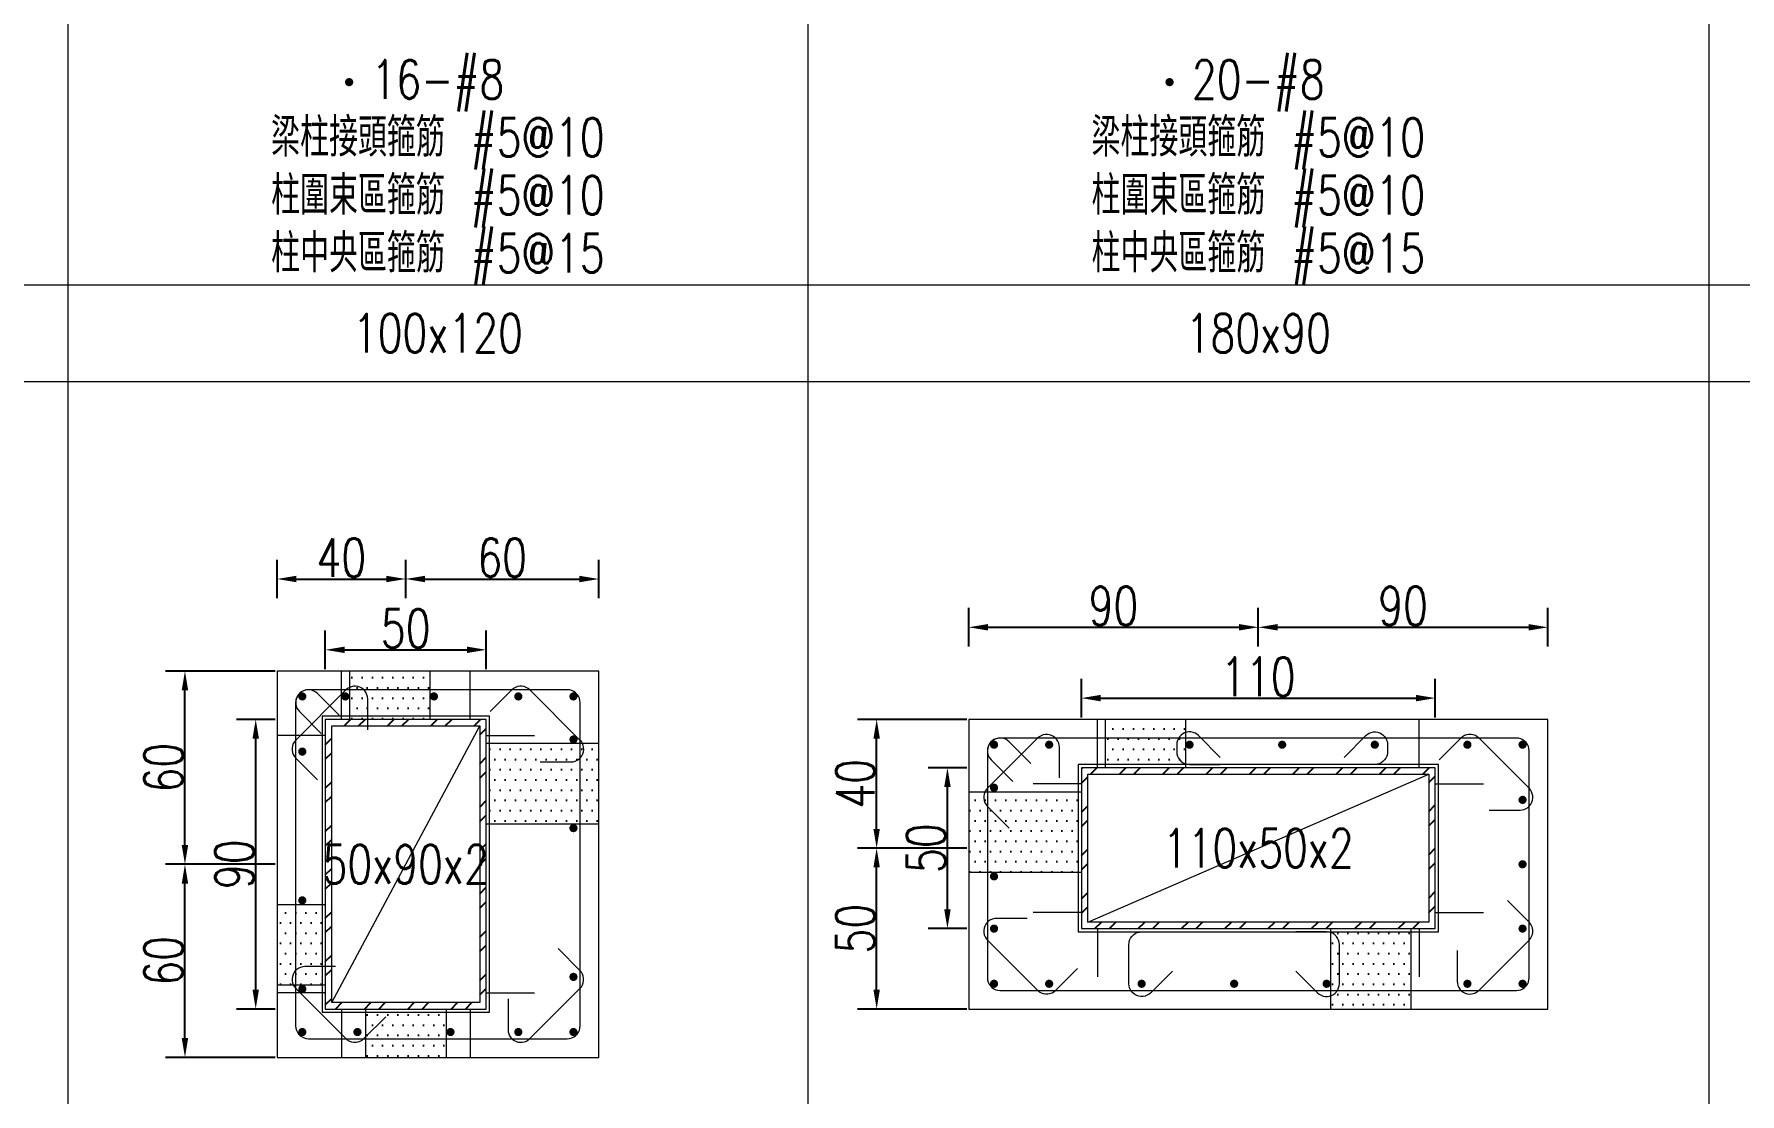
# Model space of a CAD drawing. Header units: millimetres. Extents: x 0 to 3905, y 0 to 8880.
# Drawn here: x 1440 to 1970, y 5005 to 5334 of the extents above; entities that cross this region are included whole.
import ezdxf
from ezdxf.enums import TextEntityAlignment as Align

# ---------------------------------------------------------------- set-up
doc = ezdxf.new("R2010")
doc.units = ezdxf.units.MM
doc.layers.get('DEFPOINTS').update_dxf_attribs({"color": 3})
for name, color, linetype in [('Hatch線', 6, 'Continuous'), ('TC-鋼粱', 132, 'Continuous'), ('主筋斷面', 2, 'Continuous'), ('文字-主筋根數', 7, 'Continuous'), ('文字-剪力筋 中央區', 7, 'Continuous'), ('文字-剪力筋-BC', 7, 'Continuous'), ('文字-剪力筋-圍束區', 7, 'Continuous'), ('文字-斷面尺寸', 7, 'Continuous'), ('文字-輔助字', 7, 'Continuous'), ('柱斷面線', 4, 'Continuous'), ('標註字', 4, 'Continuous'), ('箍筋線', 1, 'Continuous'), ('網格線', 7, 'Continuous'), ('鋼柱', 11, 'Continuous')]:
    doc.layers.add(name, color=color, linetype=linetype)
doc.styles.add('note', font='txt.shx', dxfattribs={"width": 0.75, "height": 12})
doc.styles.add('txt', font='txt.shx', dxfattribs={"height": 0.2, "bigfont": 'chineset.shx'})
doc.dimstyles.new('RCAD_DIM', dxfattribs={"dimtxt": 12, "dimasz": 6, "dimexe": 6, "dimexo": 0.625, "dimtad": 1, "dimdec": 0, "dimdsep": 46, "dimtxsty": 'note', "dimcen": 2.5, "dimclrd": 256, "dimclre": 256, "dimclrt": 256, "dimadec": 0, "dimazin": 0, "dimtfac": 1, "dimtmove": 0, "dimatfit": 3, "dimfxl": 0, "dimtolj": 1, "dimarcsym": 0})

# ---------------------------------------------------------------- blocks, each defined once
blk = doc.blocks.new('*D882')
at = {"layer": 'DEFPOINTS', "color": 0}
for p in [(1580, 5142.62), (1530, 5136), (1580, 5136)]:
    blk.add_point(p, dxfattribs=at)
at = {"layer": '標註字', "lineweight": -2}
for p, q in [((1530, 5136.62), (1530, 5148.62)), ((1580, 5136.62), (1580, 5148.62)), ((1536, 5142.62), (1574, 5142.62))]:
    blk.add_line(p, q, dxfattribs=at)
at = {"layer": '標註字'}
for points in [[(1536, 5143.62), (1536, 5141.62), (1530, 5142.62)], [(1574, 5141.62), (1574, 5143.62), (1580, 5142.62)]]:
    blk.add_solid(points, dxfattribs=at)
at = {"layer": '標註字', "insert": (1555, 5149.25), "char_height": 12, "attachment_point": 5, "style": 'note'}
blk.add_mtext('\\A1;50', dxfattribs=at)
blk = doc.blocks.new('*D883')
at = {"layer": 'DEFPOINTS', "color": 0}
for p in [(1508.38, 5121), (1515, 5121), (1515, 5031)]:
    blk.add_point(p, dxfattribs=at)
at = {"layer": '標註字', "lineweight": -2}
for p, q in [((1514.38, 5121), (1502.38, 5121)), ((1508.38, 5037), (1508.38, 5115)), ((1514.38, 5031), (1502.38, 5031))]:
    blk.add_line(p, q, dxfattribs=at)
at = {"layer": '標註字'}
for points in [[(1509.38, 5115), (1507.38, 5115), (1508.38, 5121)], [(1507.38, 5037), (1509.38, 5037), (1508.38, 5031)]]:
    blk.add_solid(points, dxfattribs=at)
at = {"layer": '標註字', "insert": (1501.75, 5076), "char_height": 12, "attachment_point": 5, "rotation": 90, "style": 'note'}
blk.add_mtext('\\A1;90', dxfattribs=at)
blk = doc.blocks.new('*D884')
at = {"layer": 'DEFPOINTS', "color": 0}
for p in [(1555, 5164.62), (1515, 5158), (1555, 5158)]:
    blk.add_point(p, dxfattribs=at)
at = {"layer": '標註字', "lineweight": -2}
for p, q in [((1515, 5158.62), (1515, 5170.62)), ((1555, 5158.62), (1555, 5170.62)), ((1521, 5164.62), (1549, 5164.62))]:
    blk.add_line(p, q, dxfattribs=at)
at = {"layer": '標註字'}
for points in [[(1521, 5165.62), (1521, 5163.62), (1515, 5164.62)], [(1549, 5163.62), (1549, 5165.62), (1555, 5164.62)]]:
    blk.add_solid(points, dxfattribs=at)
at = {"layer": '標註字', "insert": (1535, 5171.25), "char_height": 12, "attachment_point": 5, "style": 'note'}
blk.add_mtext('\\A1;40', dxfattribs=at)
blk = doc.blocks.new('*D885')
at = {"layer": 'DEFPOINTS', "color": 0}
for p in [(1615, 5164.62), (1555, 5158), (1615, 5158)]:
    blk.add_point(p, dxfattribs=at)
at = {"layer": '標註字', "lineweight": -2}
for p, q in [((1555, 5158.62), (1555, 5170.62)), ((1615, 5158.62), (1615, 5170.62)), ((1561, 5164.62), (1609, 5164.62))]:
    blk.add_line(p, q, dxfattribs=at)
at = {"layer": '標註字'}
for points in [[(1561, 5165.62), (1561, 5163.62), (1555, 5164.62)], [(1609, 5163.62), (1609, 5165.62), (1615, 5164.62)]]:
    blk.add_solid(points, dxfattribs=at)
at = {"layer": '標註字', "insert": (1585, 5171.25), "char_height": 12, "attachment_point": 5, "style": 'note'}
blk.add_mtext('\\A1;60', dxfattribs=at)
blk = doc.blocks.new('*D886')
at = {"layer": 'DEFPOINTS', "color": 0}
for p in [(1486.38, 5076), (1515, 5076), (1515, 5016)]:
    blk.add_point(p, dxfattribs=at)
at = {"layer": '標註字', "lineweight": -2}
for p, q in [((1514.38, 5076), (1480.38, 5076)), ((1486.38, 5022), (1486.38, 5070)), ((1514.38, 5016), (1480.38, 5016))]:
    blk.add_line(p, q, dxfattribs=at)
at = {"layer": '標註字'}
for points in [[(1487.38, 5070), (1485.38, 5070), (1486.38, 5076)], [(1485.38, 5022), (1487.38, 5022), (1486.38, 5016)]]:
    blk.add_solid(points, dxfattribs=at)
at = {"layer": '標註字', "insert": (1479.75, 5046), "char_height": 12, "attachment_point": 5, "rotation": 90, "style": 'note'}
blk.add_mtext('\\A1;60', dxfattribs=at)
blk = doc.blocks.new('*D887')
at = {"layer": 'DEFPOINTS', "color": 0}
for p in [(1486.38, 5136), (1515, 5136), (1515, 5076)]:
    blk.add_point(p, dxfattribs=at)
at = {"layer": '標註字', "lineweight": -2}
for p, q in [((1514.38, 5136), (1480.38, 5136)), ((1486.38, 5082), (1486.38, 5130)), ((1514.38, 5076), (1480.38, 5076))]:
    blk.add_line(p, q, dxfattribs=at)
at = {"layer": '標註字'}
for points in [[(1487.38, 5130), (1485.38, 5130), (1486.38, 5136)], [(1485.38, 5082), (1487.38, 5082), (1486.38, 5076)]]:
    blk.add_solid(points, dxfattribs=at)
at = {"layer": '標註字', "insert": (1479.75, 5106), "char_height": 12, "attachment_point": 5, "rotation": 90, "style": 'note'}
blk.add_mtext('\\A1;60', dxfattribs=at)
blk = doc.blocks.new('Circle_Filled')
at = {"const_width": 0.5}
blk.add_lwpolyline([(-0.25, 0, 1), (0.25, 0, 1)], format="xyb", close=True, dxfattribs=at)
blk = doc.blocks.new('*D1014')
at = {"layer": 'DEFPOINTS', "color": 0}
for p in [(1875, 5127.62), (1765, 5121), (1875, 5121)]:
    blk.add_point(p, dxfattribs=at)
at = {"layer": '標註字', "lineweight": -2}
for p, q in [((1765, 5121.62), (1765, 5133.62)), ((1875, 5121.62), (1875, 5133.62)), ((1771, 5127.62), (1869, 5127.62))]:
    blk.add_line(p, q, dxfattribs=at)
at = {"layer": '標註字'}
for points in [[(1771, 5128.62), (1771, 5126.62), (1765, 5127.62)], [(1869, 5126.62), (1869, 5128.62), (1875, 5127.62)]]:
    blk.add_solid(points, dxfattribs=at)
at = {"layer": '標註字', "insert": (1820, 5134.25), "char_height": 12, "attachment_point": 5, "style": 'note'}
blk.add_mtext('\\A1;110', dxfattribs=at)
blk = doc.blocks.new('*D1015')
at = {"layer": 'DEFPOINTS', "color": 0}
for p in [(1723.38, 5106), (1730, 5106), (1730, 5056)]:
    blk.add_point(p, dxfattribs=at)
at = {"layer": '標註字', "lineweight": -2}
for p, q in [((1729.38, 5106), (1717.38, 5106)), ((1723.38, 5062), (1723.38, 5100)), ((1729.38, 5056), (1717.38, 5056))]:
    blk.add_line(p, q, dxfattribs=at)
at = {"layer": '標註字'}
for points in [[(1724.38, 5100), (1722.38, 5100), (1723.38, 5106)], [(1722.38, 5062), (1724.38, 5062), (1723.38, 5056)]]:
    blk.add_solid(points, dxfattribs=at)
at = {"layer": '標註字', "insert": (1716.75, 5081), "char_height": 12, "attachment_point": 5, "rotation": 90, "style": 'note'}
blk.add_mtext('\\A1;50', dxfattribs=at)
blk = doc.blocks.new('*D1016')
at = {"layer": 'DEFPOINTS', "color": 0}
for p in [(1820, 5149.62), (1730, 5143), (1820, 5143)]:
    blk.add_point(p, dxfattribs=at)
at = {"layer": '標註字', "lineweight": -2}
for p, q in [((1730, 5143.62), (1730, 5155.62)), ((1820, 5143.62), (1820, 5155.62)), ((1736, 5149.62), (1814, 5149.62))]:
    blk.add_line(p, q, dxfattribs=at)
at = {"layer": '標註字'}
for points in [[(1736, 5150.62), (1736, 5148.62), (1730, 5149.62)], [(1814, 5148.62), (1814, 5150.62), (1820, 5149.62)]]:
    blk.add_solid(points, dxfattribs=at)
at = {"layer": '標註字', "insert": (1775, 5156.25), "char_height": 12, "attachment_point": 5, "style": 'note'}
blk.add_mtext('\\A1;90', dxfattribs=at)
blk = doc.blocks.new('*D1017')
at = {"layer": 'DEFPOINTS', "color": 0}
for p in [(1910, 5149.62), (1820, 5143), (1910, 5143)]:
    blk.add_point(p, dxfattribs=at)
at = {"layer": '標註字', "lineweight": -2}
for p, q in [((1820, 5143.62), (1820, 5155.62)), ((1910, 5143.62), (1910, 5155.62)), ((1826, 5149.62), (1904, 5149.62))]:
    blk.add_line(p, q, dxfattribs=at)
at = {"layer": '標註字'}
for points in [[(1826, 5150.62), (1826, 5148.62), (1820, 5149.62)], [(1904, 5148.62), (1904, 5150.62), (1910, 5149.62)]]:
    blk.add_solid(points, dxfattribs=at)
at = {"layer": '標註字', "insert": (1865, 5156.25), "char_height": 12, "attachment_point": 5, "style": 'note'}
blk.add_mtext('\\A1;90', dxfattribs=at)
blk = doc.blocks.new('*D1018')
at = {"layer": 'DEFPOINTS', "color": 0}
for p in [(1701.38, 5081), (1730, 5081), (1730, 5031)]:
    blk.add_point(p, dxfattribs=at)
at = {"layer": '標註字', "lineweight": -2}
for p, q in [((1729.38, 5081), (1695.38, 5081)), ((1701.38, 5037), (1701.38, 5075)), ((1729.38, 5031), (1695.38, 5031))]:
    blk.add_line(p, q, dxfattribs=at)
at = {"layer": '標註字'}
for points in [[(1702.38, 5075), (1700.38, 5075), (1701.38, 5081)], [(1700.38, 5037), (1702.38, 5037), (1701.38, 5031)]]:
    blk.add_solid(points, dxfattribs=at)
at = {"layer": '標註字', "insert": (1694.75, 5056), "char_height": 12, "attachment_point": 5, "rotation": 90, "style": 'note'}
blk.add_mtext('\\A1;50', dxfattribs=at)
blk = doc.blocks.new('*D1019')
at = {"layer": 'DEFPOINTS', "color": 0}
for p in [(1701.38, 5121), (1730, 5121), (1730, 5081)]:
    blk.add_point(p, dxfattribs=at)
at = {"layer": '標註字', "lineweight": -2}
for p, q in [((1729.38, 5121), (1695.38, 5121)), ((1701.38, 5087), (1701.38, 5115)), ((1729.38, 5081), (1695.38, 5081))]:
    blk.add_line(p, q, dxfattribs=at)
at = {"layer": '標註字'}
for points in [[(1702.38, 5115), (1700.38, 5115), (1701.38, 5121)], [(1700.38, 5087), (1702.38, 5087), (1701.38, 5081)]]:
    blk.add_solid(points, dxfattribs=at)
at = {"layer": '標註字', "insert": (1694.75, 5101), "char_height": 12, "attachment_point": 5, "rotation": 90, "style": 'note'}
blk.add_mtext('\\A1;40', dxfattribs=at)

msp = doc.modelspace()

# ---------------------------------------------------------------- hatches: boundary and pattern name
at = {"layer": 'Hatch線'}
h = msp.add_hatch(dxfattribs=at)
h.set_pattern_fill('ANSI32', color=256, style=0)
h.paths.add_polyline_path([(1530, 5031), (1580, 5031), (1580, 5121), (1530, 5121)], flags=17)
h.paths.add_polyline_path([(1532, 5033), (1532, 5119), (1578, 5119), (1578, 5033)])
h = msp.add_hatch(dxfattribs=at)
h.set_pattern_fill('ANSI32', color=256, style=0)
h.paths.add_polyline_path([(1765, 5056), (1875, 5056), (1875, 5106), (1765, 5106)], flags=17)
h.paths.add_polyline_path([(1767, 5058), (1767, 5104), (1873, 5104), (1873, 5058)])
at = {"layer": 'TC-鋼粱'}
h = msp.add_hatch(dxfattribs=at)
h.set_pattern_fill('DOTS', color=256, scale=2, style=0)
h.paths.add_polyline_path([(1562.5, 5136), (1537.5, 5136), (1537.5, 5121), (1562.5, 5121)], flags=17)
h = msp.add_hatch(dxfattribs=at)
h.set_pattern_fill('DOTS', color=256, scale=2, style=0)
h.paths.add_polyline_path([(1797.36, 5121), (1772.36, 5121), (1772.36, 5106), (1797.36, 5106)], flags=17)
h = msp.add_hatch(dxfattribs=at)
h.set_pattern_fill('DOTS', color=256, scale=2, style=0)
h.paths.add_polyline_path([(1615, 5088.49), (1615, 5113.49), (1580, 5113.49), (1580, 5088.49)], flags=17)
h = msp.add_hatch(dxfattribs=at)
h.set_pattern_fill('DOTS', color=256, scale=2, style=0)
h.paths.add_polyline_path([(1730, 5098.5), (1730, 5073.5), (1765, 5073.5), (1765, 5098.5)], flags=17)
h = msp.add_hatch(dxfattribs=at)
h.set_pattern_fill('DOTS', color=256, scale=2, style=0)
h.paths.add_polyline_path([(1515, 5063.5), (1515, 5038.5), (1530, 5038.5), (1530, 5063.5)], flags=17)
h = msp.add_hatch(dxfattribs=at)
h.set_pattern_fill('DOTS', color=256, scale=2, style=0)
h.paths.add_polyline_path([(1842.5, 5031), (1867.5, 5031), (1867.5, 5056), (1842.5, 5056)], flags=17)
h = msp.add_hatch(dxfattribs=at)
h.set_pattern_fill('DOTS', color=256, scale=2, style=0)
h.paths.add_polyline_path([(1542.64, 5016), (1567.64, 5016), (1567.64, 5031), (1542.64, 5031)], flags=17)

# ---------------------------------------------------------------- linework, layer by layer
at = {"layer": 'DEFPOINTS', "lineweight": 5}
for points in [[(1535, 5121), (1535, 5136)], [(1575, 5121), (1575, 5136)], [(1530, 5030), (1581, 5030), (1581, 5122), (1529, 5122), (1529, 5030), (1530, 5030)], [(1532, 5033), (1578, 5119)], [(1770, 5106), (1770, 5121)], [(1870, 5106), (1870, 5121)], [(1530, 5116), (1515, 5116)], [(1580, 5116), (1595, 5116)], [(1765, 5055), (1876, 5055), (1876, 5107), (1764, 5107), (1764, 5055), (1765, 5055)], [(1765, 5101), (1750, 5101)], [(1767, 5058), (1873, 5104)], [(1875, 5101), (1890, 5101)], [(1765, 5061), (1750, 5061)], [(1875, 5061), (1890, 5061)], [(1770, 5056), (1770, 5041)], [(1870, 5056), (1870, 5041)], [(1530, 5036), (1515, 5036)], [(1580, 5036), (1595, 5036)], [(1535, 5031), (1535, 5016)], [(1575, 5031), (1575, 5016)]]:
    msp.add_lwpolyline(points, dxfattribs=at)
at = {"layer": 'TC-鋼粱', "lineweight": 5}
for points in [[(1537.5, 5136), (1537.5, 5121)], [(1562.5, 5136), (1562.5, 5121)], [(1772.36, 5121), (1772.36, 5106)], [(1797.36, 5121), (1797.36, 5106)], [(1615, 5113.49), (1580, 5113.49)], [(1730, 5098.5), (1765, 5098.5)], [(1615, 5088.49), (1580, 5088.49)], [(1730, 5073.5), (1765, 5073.5)], [(1515, 5063.5), (1530, 5063.5)], [(1842.5, 5031), (1842.5, 5056)], [(1867.5, 5031), (1867.5, 5056)], [(1515, 5038.5), (1530, 5038.5)], [(1542.64, 5016), (1542.64, 5031)], [(1567.64, 5016), (1567.64, 5031)]]:
    msp.add_lwpolyline(points, dxfattribs=at)
at = {"layer": '柱斷面線', "lineweight": 5}
for points in [[(1515, 5016), (1615, 5016), (1615, 5136), (1515, 5136), (1515, 5016)], [(1730, 5031), (1910, 5031), (1910, 5121), (1730, 5121), (1730, 5031)]]:
    msp.add_lwpolyline(points, dxfattribs=at)
at = {"layer": '箍筋線', "lineweight": 5}
for points in [[(1543.19, 5117.81), (1543.19, 5127.35), (1543.13, 5128.02), (1542.96, 5128.66), (1542.69, 5129.27), (1542.32, 5129.83), (1541.86, 5130.32), (1541.33, 5130.72), (1540.73, 5131.02), (1540.1, 5131.23), (1539.43, 5131.32), (1538.77, 5131.3), (1538.11, 5131.17), (1537.49, 5130.93), (1536.91, 5130.59), (1536.4, 5130.16), (1520.84, 5114.6), (1520.39, 5114.07), (1520.05, 5113.47), (1519.81, 5112.82), (1519.69, 5112.13), (1519.69, 5111.44), (1519.81, 5110.76), (1520.05, 5110.11), (1520.39, 5109.51), (1520.84, 5108.98), (1527.58, 5102.23)], [(1534.33, 5122.29), (1527.58, 5129.04), (1527.07, 5129.47), (1526.49, 5129.81), (1525.87, 5130.05), (1525.22, 5130.18), (1524.55, 5130.2), (1523.89, 5130.11), (1523.25, 5129.9), (1522.66, 5129.6), (1522.12, 5129.19), (1521.66, 5128.71), (1521.29, 5128.15), (1521.02, 5127.54), (1520.85, 5126.9), (1520.79, 5126.23), (1520.79, 5025.77), (1520.86, 5025.08), (1521.03, 5024.41), (1521.33, 5023.78), (1521.72, 5023.21), (1522.21, 5022.72), (1522.78, 5022.33), (1523.41, 5022.03), (1524.08, 5021.86), (1524.77, 5021.79), (1605.23, 5021.79), (1605.92, 5021.86), (1606.59, 5022.03), (1607.22, 5022.33), (1607.79, 5022.72), (1608.28, 5023.21), (1608.67, 5023.78), (1608.97, 5024.41), (1609.14, 5025.08), (1609.21, 5025.77), (1609.21, 5126.23), (1609.14, 5126.92), (1608.97, 5127.59), (1608.67, 5128.22), (1608.28, 5128.79), (1607.79, 5129.28), (1607.22, 5129.67), (1606.59, 5129.97), (1605.92, 5130.14), (1605.23, 5130.21), (1524.77, 5130.21), (1524.1, 5130.15), (1523.46, 5129.98), (1522.85, 5129.71), (1522.29, 5129.34), (1521.81, 5128.88), (1521.4, 5128.34), (1521.1, 5127.75), (1520.89, 5127.11), (1520.8, 5126.45), (1520.82, 5125.78), (1520.95, 5125.13), (1521.19, 5124.51), (1521.53, 5123.93), (1521.96, 5123.42), (1528.71, 5116.67)], [(1596.81, 5107.81), (1606.35, 5107.81), (1607.02, 5107.87), (1607.66, 5108.04), (1608.27, 5108.31), (1608.83, 5108.68), (1609.32, 5109.14), (1609.72, 5109.67), (1610.02, 5110.27), (1610.23, 5110.9), (1610.32, 5111.57), (1610.3, 5112.23), (1610.17, 5112.89), (1609.93, 5113.51), (1609.59, 5114.09), (1609.16, 5114.6), (1593.6, 5130.16), (1593.07, 5130.61), (1592.47, 5130.95), (1591.82, 5131.19), (1591.13, 5131.31), (1590.44, 5131.31), (1589.76, 5131.19), (1589.11, 5130.95), (1588.51, 5130.61), (1587.98, 5130.16), (1581.23, 5123.42)], [(1758.19, 5102.81), (1758.19, 5112.35), (1758.13, 5113.02), (1757.96, 5113.66), (1757.69, 5114.27), (1757.32, 5114.83), (1756.86, 5115.32), (1756.33, 5115.72), (1755.73, 5116.02), (1755.1, 5116.23), (1754.43, 5116.32), (1753.77, 5116.3), (1753.11, 5116.17), (1752.49, 5115.93), (1751.91, 5115.59), (1751.4, 5115.16), (1735.84, 5099.6), (1735.39, 5099.07), (1735.05, 5098.47), (1734.81, 5097.82), (1734.69, 5097.13), (1734.69, 5096.44), (1734.81, 5095.76), (1735.05, 5095.11), (1735.39, 5094.51), (1735.84, 5093.98), (1742.58, 5087.23)], [(1808.19, 5109.2), (1801.44, 5115.95), (1800.93, 5116.38), (1800.35, 5116.72), (1799.73, 5116.96), (1799.07, 5117.09), (1798.41, 5117.11), (1797.74, 5117.02), (1797.11, 5116.81), (1796.51, 5116.51), (1795.98, 5116.1), (1795.52, 5115.62), (1795.15, 5115.06), (1794.88, 5114.45), (1794.71, 5113.81), (1794.65, 5113.14), (1794.65, 5110.97), (1794.71, 5110.28), (1794.89, 5109.62), (1795.19, 5108.99), (1795.58, 5108.42), (1796.07, 5107.93), (1796.64, 5107.53), (1797.27, 5107.24), (1797.94, 5107.06), (1798.63, 5107), (1808.17, 5107)], [(1846.65, 5109.2), (1853.4, 5115.95), (1853.91, 5116.38), (1854.49, 5116.72), (1855.11, 5116.96), (1855.76, 5117.09), (1856.43, 5117.11), (1857.09, 5117.02), (1857.73, 5116.81), (1858.32, 5116.51), (1858.86, 5116.1), (1859.32, 5115.62), (1859.69, 5115.06), (1859.96, 5114.45), (1860.13, 5113.81), (1860.18, 5113.14), (1860.18, 5110.97), (1860.12, 5110.28), (1859.95, 5109.62), (1859.65, 5108.99), (1859.25, 5108.42), (1858.76, 5107.93), (1858.2, 5107.53), (1857.57, 5107.24), (1856.9, 5107.06), (1856.21, 5107), (1846.67, 5107)], [(1749.33, 5107.29), (1742.58, 5114.04), (1742.07, 5114.47), (1741.49, 5114.81), (1740.87, 5115.05), (1740.22, 5115.18), (1739.55, 5115.2), (1738.89, 5115.11), (1738.25, 5114.9), (1737.66, 5114.6), (1737.12, 5114.19), (1736.66, 5113.71), (1736.29, 5113.15), (1736.02, 5112.54), (1735.85, 5111.9), (1735.79, 5111.23), (1735.79, 5040.77), (1735.86, 5040.08), (1736.03, 5039.41), (1736.33, 5038.78), (1736.72, 5038.21), (1737.21, 5037.72), (1737.78, 5037.33), (1738.41, 5037.03), (1739.08, 5036.86), (1739.77, 5036.79), (1900.23, 5036.79), (1900.92, 5036.86), (1901.59, 5037.03), (1902.22, 5037.33), (1902.79, 5037.72), (1903.28, 5038.21), (1903.67, 5038.78), (1903.97, 5039.41), (1904.14, 5040.08), (1904.21, 5040.77), (1904.21, 5111.23), (1904.14, 5111.92), (1903.97, 5112.59), (1903.67, 5113.22), (1903.28, 5113.79), (1902.79, 5114.28), (1902.22, 5114.67), (1901.59, 5114.97), (1900.92, 5115.14), (1900.23, 5115.21), (1739.77, 5115.21), (1739.1, 5115.15), (1738.46, 5114.98), (1737.85, 5114.71), (1737.29, 5114.34), (1736.81, 5113.88), (1736.4, 5113.34), (1736.1, 5112.75), (1735.89, 5112.11), (1735.8, 5111.45), (1735.82, 5110.78), (1735.95, 5110.13), (1736.19, 5109.51), (1736.53, 5108.93), (1736.96, 5108.42), (1743.71, 5101.67)], [(1891.81, 5092.81), (1901.35, 5092.81), (1902.02, 5092.87), (1902.66, 5093.04), (1903.27, 5093.31), (1903.83, 5093.68), (1904.32, 5094.14), (1904.72, 5094.67), (1905.02, 5095.27), (1905.23, 5095.9), (1905.32, 5096.57), (1905.3, 5097.23), (1905.17, 5097.89), (1904.93, 5098.51), (1904.59, 5099.09), (1904.16, 5099.6), (1888.6, 5115.16), (1888.07, 5115.61), (1887.47, 5115.95), (1886.82, 5116.19), (1886.13, 5116.31), (1885.44, 5116.31), (1884.76, 5116.19), (1884.11, 5115.95), (1883.51, 5115.61), (1882.98, 5115.16), (1876.23, 5108.42)], [(1881.81, 5049.19), (1881.81, 5039.65), (1881.87, 5038.98), (1882.04, 5038.34), (1882.31, 5037.73), (1882.68, 5037.17), (1883.14, 5036.68), (1883.67, 5036.28), (1884.27, 5035.98), (1884.9, 5035.77), (1885.57, 5035.68), (1886.23, 5035.7), (1886.89, 5035.83), (1887.51, 5036.07), (1888.09, 5036.41), (1888.6, 5036.84), (1904.16, 5052.4), (1904.61, 5052.93), (1904.95, 5053.53), (1905.19, 5054.18), (1905.31, 5054.87), (1905.31, 5055.56), (1905.19, 5056.24), (1904.95, 5056.89), (1904.61, 5057.49), (1904.16, 5058.02), (1897.42, 5064.77)], [(1748.19, 5059.19), (1738.65, 5059.19), (1737.98, 5059.13), (1737.34, 5058.96), (1736.73, 5058.69), (1736.17, 5058.32), (1735.68, 5057.86), (1735.28, 5057.33), (1734.98, 5056.73), (1734.77, 5056.1), (1734.68, 5055.43), (1734.7, 5054.77), (1734.83, 5054.11), (1735.07, 5053.49), (1735.41, 5052.91), (1735.84, 5052.4), (1751.4, 5036.84), (1751.93, 5036.39), (1752.53, 5036.05), (1753.18, 5035.81), (1753.87, 5035.69), (1754.56, 5035.69), (1755.24, 5035.81), (1755.89, 5036.05), (1756.49, 5036.39), (1757.02, 5036.84), (1763.77, 5043.58)], [(1793.3, 5042.8), (1786.55, 5036.05), (1786.04, 5035.62), (1785.47, 5035.28), (1784.84, 5035.04), (1784.19, 5034.91), (1783.52, 5034.89), (1782.86, 5034.98), (1782.22, 5035.19), (1781.63, 5035.49), (1781.09, 5035.9), (1780.64, 5036.38), (1780.26, 5036.94), (1779.99, 5037.55), (1779.82, 5038.19), (1779.77, 5038.86), (1779.77, 5051.02), (1779.83, 5051.72), (1780.01, 5052.38), (1780.3, 5053.01), (1780.7, 5053.58), (1781.19, 5054.07), (1781.76, 5054.47), (1782.38, 5054.76), (1783.05, 5054.94), (1783.74, 5055), (1793.28, 5055)], [(1831.67, 5042.8), (1838.42, 5036.05), (1838.93, 5035.62), (1839.5, 5035.28), (1840.13, 5035.04), (1840.78, 5034.91), (1841.45, 5034.89), (1842.11, 5034.98), (1842.75, 5035.19), (1843.34, 5035.49), (1843.88, 5035.9), (1844.34, 5036.38), (1844.71, 5036.94), (1844.98, 5037.55), (1845.15, 5038.19), (1845.2, 5038.86), (1845.2, 5051.02), (1845.14, 5051.72), (1844.96, 5052.38), (1844.67, 5053.01), (1844.27, 5053.58), (1843.78, 5054.07), (1843.22, 5054.47), (1842.59, 5054.76), (1841.92, 5054.94), (1841.23, 5055), (1831.69, 5055)], [(1586.81, 5034.19), (1586.81, 5024.65), (1586.87, 5023.98), (1587.04, 5023.34), (1587.31, 5022.73), (1587.68, 5022.17), (1588.14, 5021.68), (1588.67, 5021.28), (1589.27, 5020.98), (1589.9, 5020.77), (1590.57, 5020.68), (1591.23, 5020.7), (1591.89, 5020.83), (1592.51, 5021.07), (1593.09, 5021.41), (1593.6, 5021.84), (1609.16, 5037.4), (1609.61, 5037.93), (1609.95, 5038.53), (1610.19, 5039.18), (1610.31, 5039.87), (1610.31, 5040.56), (1610.19, 5041.24), (1609.95, 5041.89), (1609.61, 5042.49), (1609.16, 5043.02), (1602.42, 5049.77)], [(1533.19, 5044.19), (1523.65, 5044.19), (1522.98, 5044.13), (1522.34, 5043.96), (1521.73, 5043.69), (1521.17, 5043.32), (1520.68, 5042.86), (1520.28, 5042.33), (1519.98, 5041.73), (1519.77, 5041.1), (1519.68, 5040.43), (1519.7, 5039.77), (1519.83, 5039.11), (1520.07, 5038.49), (1520.41, 5037.91), (1520.84, 5037.4), (1536.4, 5021.84), (1536.93, 5021.39), (1537.53, 5021.05), (1538.18, 5020.81), (1538.87, 5020.69), (1539.56, 5020.69), (1540.24, 5020.81), (1540.89, 5021.05), (1541.49, 5021.39), (1542.02, 5021.84), (1548.77, 5028.58)]]:
    msp.add_lwpolyline(points, dxfattribs=at)
at = {"layer": '網格線', "lineweight": 5}
for points in [[(1450, 5628), (1450, 5256)], [(1680, 5628), (1680, 5256)], [(1960, 5628), (1960, 5256)], [(1180, 5256), (1450, 5256)], [(1450, 5256), (1680, 5256)], [(1450, 5256), (1450, 5226)], [(1680, 5256), (1960, 5256)], [(1680, 5256), (1680, 5226)], [(1960, 5256), (2220, 5256)], [(1960, 5256), (1960, 5226)], [(1180, 5226), (1450, 5226)], [(1450, 5226), (1680, 5226)], [(1450, 5226), (1450, 4854)], [(1680, 5226), (1960, 5226)], [(1680, 5226), (1680, 4854)], [(1960, 5226), (2220, 5226)], [(1960, 5226), (1960, 4854)]]:
    msp.add_lwpolyline(points, dxfattribs=at)
at = {"layer": '鋼柱', "lineweight": 5}
for points in [[(1530, 5031), (1580, 5031), (1580, 5121), (1530, 5121), (1530, 5031)], [(1532, 5033), (1532, 5119), (1578, 5119), (1578, 5033), (1532, 5033)], [(1765, 5056), (1875, 5056), (1875, 5106), (1765, 5106), (1765, 5056)], [(1767, 5058), (1767, 5104), (1873, 5104), (1873, 5058), (1767, 5058)]]:
    msp.add_lwpolyline(points, dxfattribs=at)

# ---------------------------------------------------------------- block references
at = {"layer": '主筋斷面', "lineweight": 5, "xscale": 2.539999961853027, "yscale": 2.539999961853027}
for p in [(1537.42, 5319), (1792.42, 5319), (1522.86, 5128.14), (1536.23, 5128.14), (1563.77, 5128.14), (1590, 5128.14), (1607.14, 5128.14), (1522.86, 5111), (1607.14, 5114.76), (1737.86, 5113.14), (1755, 5113.14), (1798.63, 5113.14), (1827.42, 5113.14), (1856.21, 5113.14), (1885, 5113.14), (1902.14, 5113.14), (1737.86, 5099.77), (1902.14, 5096), (1607.14, 5087.22), (1902.14, 5076), (1737.86, 5072.23), (1522.86, 5064.77), (1737.86, 5056), (1902.14, 5056), (1607.14, 5041), (1522.86, 5037.23), (1737.86, 5038.86), (1755, 5038.86), (1783.74, 5038.86), (1812.49, 5038.86), (1841.23, 5038.86), (1885, 5038.86), (1902.14, 5038.86), (1522.86, 5023.86), (1540, 5023.86), (1568.91, 5023.86), (1590, 5023.86), (1607.14, 5023.86)]:
    msp.add_blockref('Circle_Filled', p, dxfattribs=at)

# ---------------------------------------------------------------- texts
at = {"layer": '文字-主筋根數', "style": 'txt', "width": 0.75}
for s, p in [('16-#8', (1565, 5319)), ('20-#8', (1820, 5319))]:
    msp.add_text(s, height=12, dxfattribs=at).set_placement(p, align=Align.MIDDLE)
at = {"layer": '文字-剪力筋 中央區', "style": 'txt', "width": 0.75}
for p in [(1565, 5265), (1820, 5265)]:
    msp.add_text('柱中央區箍筋 #5@15', height=12, dxfattribs=at).set_placement(p, align=Align.MIDDLE)
at = {"layer": '文字-剪力筋-BC', "style": 'txt', "width": 0.75}
for p in [(1565, 5301), (1820, 5301)]:
    msp.add_text('梁柱接頭箍筋 #5@10', height=12, dxfattribs=at).set_placement(p, align=Align.MIDDLE)
at = {"layer": '文字-剪力筋-圍束區', "style": 'txt', "width": 0.75}
for p in [(1565, 5283), (1820, 5283)]:
    msp.add_text('柱圍束區箍筋 #5@10', height=12, dxfattribs=at).set_placement(p, align=Align.MIDDLE)
at = {"layer": '文字-斷面尺寸', "style": 'txt', "width": 0.75}
for s, p in [('100x120', (1565, 5241)), ('180x90', (1820, 5241))]:
    msp.add_text(s, height=12, dxfattribs=at).set_placement(p, align=Align.MIDDLE)
at = {"layer": '文字-輔助字', "style": 'txt', "width": 0.75}
for s, p in [('110x50x2', (1820, 5081)), ('50x90x2', (1555, 5076))]:
    msp.add_text(s, height=12, dxfattribs=at).set_placement(p, align=Align.MIDDLE)

# ---------------------------------------------------------------- dimensions: what is measured, and where the dimension line sits
at = {"layer": '標註字'}
for base, p1, p2, picture, middle in [((1555, 5164.62), (1515, 5158), (1555, 5158), '*D884', (1535, 5171.25)), ((1615, 5164.62), (1555, 5158), (1615, 5158), '*D885', (1585, 5171.25)), ((1820, 5149.62), (1730, 5143), (1820, 5143), '*D1016', (1775, 5156.25)), ((1910, 5149.62), (1820, 5143), (1910, 5143), '*D1017', (1865, 5156.25)), ((1580, 5142.62), (1530, 5136), (1580, 5136), '*D882', (1555, 5149.25)), ((1875, 5127.62), (1765, 5121), (1875, 5121), '*D1014', (1820, 5134.25))]:
    dim = msp.add_linear_dim(base=base, p1=p1, p2=p2, dimstyle='RCAD_DIM', dxfattribs=at)
    dim.commit()
    dim.dimension.update_dxf_attribs({"geometry": picture, "text_midpoint": middle})
for base, p1, p2, picture, middle in [((1486.38, 5136), (1515, 5076), (1515, 5136), '*D887', (1479.75, 5106)), ((1508.38, 5121), (1515, 5031), (1515, 5121), '*D883', (1501.75, 5076)), ((1701.38, 5121), (1730, 5081), (1730, 5121), '*D1019', (1694.75, 5101)), ((1723.38, 5106), (1730, 5056), (1730, 5106), '*D1015', (1716.75, 5081)), ((1701.38, 5081), (1730, 5031), (1730, 5081), '*D1018', (1694.75, 5056)), ((1486.38, 5076), (1515, 5016), (1515, 5076), '*D886', (1479.75, 5046))]:
    dim = msp.add_linear_dim(base=base, p1=p1, p2=p2, angle=90, dimstyle='RCAD_DIM', dxfattribs=at)
    dim.commit()
    dim.dimension.update_dxf_attribs({"geometry": picture, "text_midpoint": middle})

doc.saveas('drawing.dxf')
